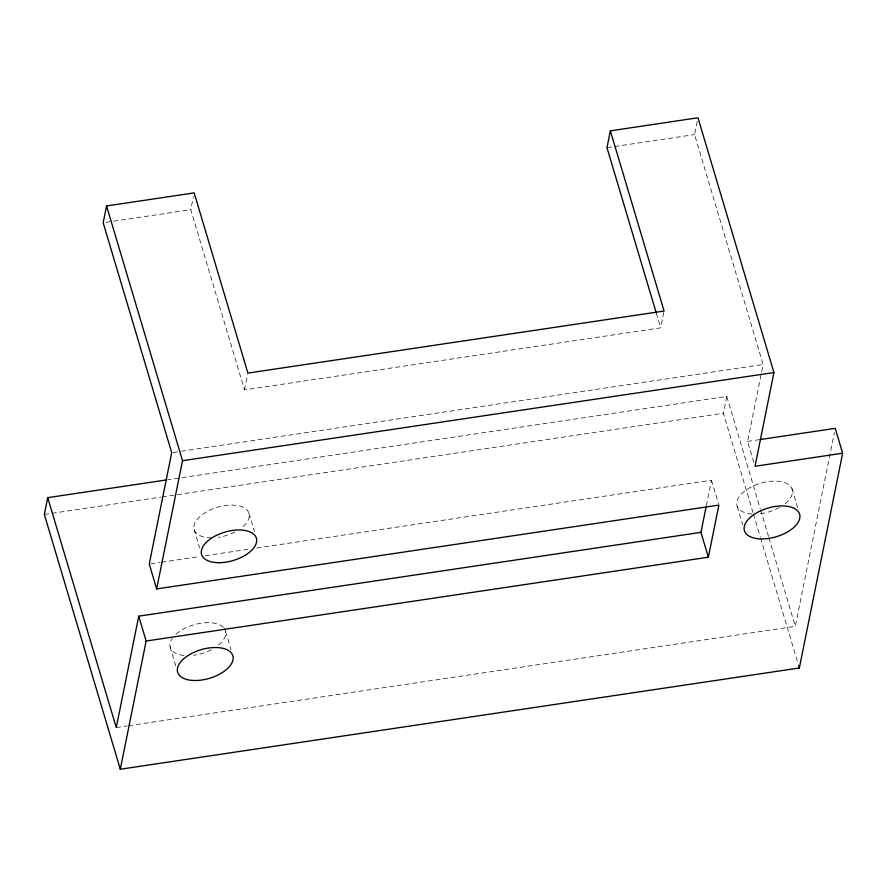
<?xml version="1.0" encoding="UTF-8"?>
<svg xmlns="http://www.w3.org/2000/svg" width="887" height="887" viewBox="0 0 887 887"><rect width="100%" height="100%" fill="white"/><g stroke="black" fill="none" stroke-linecap="round" stroke-linejoin="round"><path stroke-width="0.67" stroke-dasharray="4.43 3.33" d="M663.82 312.335L660.693 327.846L244.513 389.892L190.783 209.698L193.399 196.77M244.513 389.892L247.639 374.381M753.861 462.349L747.619 441.416L763.13 364.502L694.599 134.591L697.459 120.366M753.063 512.741L723.393 413.231L726.786 396.411L168.22 479.69M706.351 505.623L711.463 480.233L255.944 548.144M128.604 725.721L795.317 626.322L834.423 432.424M105.908 222.349L190.783 209.698M606.974 147.652L694.599 134.591M173.076 452.47L179.928 451.45M181.292 451.239L763.13 364.502M44.35 514.46L160.713 497.108M162.088 496.908L723.393 413.231M747.619 441.416L758.573 439.786M150.613 563.844L160.192 562.425M161.556 562.214L199.863 556.504M205.329 555.694L250.478 548.964M116.275 727.551L127.229 725.921M791.969 488.615L797.812 508.24M726.786 396.411L760.259 508.728M760.658 510.047L768.541 536.469M768.929 537.799L795.317 626.322M753.451 514.072L760.181 536.624M760.58 537.954L798.156 664.008M737.285 506.566L742.741 524.871M711.463 480.233L718.481 503.783M656.347 313.277L660.693 327.846M249.003 513.407L254.458 531.712M225.608 631.577L231.063 649.883M194.142 529.539L199.597 547.856M170.071 646.745L176.313 667.678M751.854 513.994A28.805 14.924 -16.6 0 1 741.255 494.137A28.805 14.924 -16.6 0 1 782.279 481.896A28.805 14.924 -16.6 0 1 784.308 504.315M779.34 507.53A28.805 14.924 -16.6 0 1 758.241 513.928M211.361 537.844A28.595 14.813 -16.6 0 1 197.236 519.338A28.595 14.813 -16.6 0 1 237.716 505.612A28.595 14.813 -16.6 0 1 241.974 527.466M234.745 532.111A28.595 14.813 -16.6 0 1 218.379 537.322M223.879 628.04A28.805 14.924 -16.6 0 1 216.616 646.556M211.272 649.794A28.805 14.924 -16.6 0 1 193.588 655.271M183.975 655.471A28.805 14.924 -16.6 0 1 172.278 638.407M176.058 634.161A28.805 14.924 -16.6 0 1 223.158 627.264"/><path stroke-width="1.33" d="M166.845 479.889L47.743 497.651L44.35 514.46L120.299 769.229L799.342 667.989L842.65 453.213L835.244 428.354L759.948 439.575M842.65 453.213L755.037 466.274L773.93 372.54L697.98 117.771L610.367 130.844L664.086 311.038L247.894 373.083L194.175 192.889L106.562 205.95L103.169 222.759L171.712 452.669L149.249 564.054L156.655 588.913L718.88 505.091L708.369 557.213L146.144 641.024L120.299 769.229M706.074 506.965L700.952 532.355L138.738 616.177L116.275 727.551L47.743 497.651M156.655 588.913L182.511 460.708L106.562 205.95M610.367 130.844L606.974 147.652L656.347 313.277M182.511 460.708L773.93 372.54M798.544 665.339L799.342 667.989M700.952 532.355L708.369 557.213M138.738 616.177L146.144 641.024M756.744 538.575A28.805 14.924 -16.6 0 0 799.919 517.354A28.805 14.924 -16.6 0 0 759.438 511.389A28.805 14.924 -16.6 0 0 756.744 538.575M218.767 562.702A28.595 14.813 -16.6 0 0 256.41 538.254A28.595 14.813 -16.6 0 0 211.771 538.021A28.595 14.813 -16.6 0 0 218.767 562.702M193.998 680.495A28.805 14.924 -16.6 0 0 233.015 656.424A28.805 14.924 -16.6 0 0 188.743 655.116A28.805 14.924 -16.6 0 0 193.998 680.495"/></g></svg>
